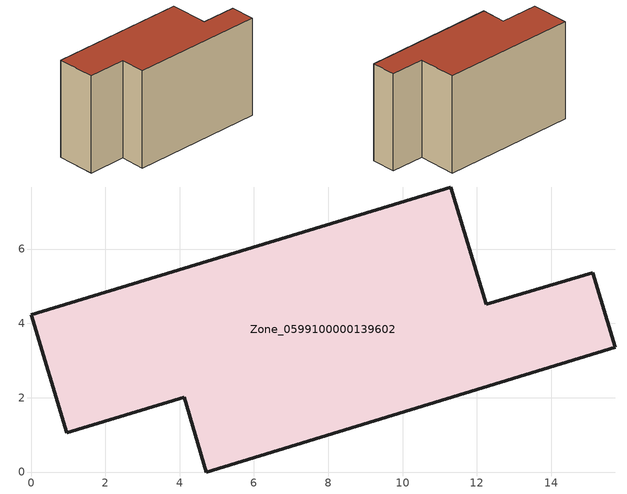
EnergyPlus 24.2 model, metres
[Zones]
Zone_0599100000139602
 floor ground (C_G): 12.25,4.51 15.12,5.37 15.73,3.36 4.72,0 4.12,2.01 0.96,1.06 0,4.23 11.3,7.67 z0
 wall outside (C_F): 11.3,7.67 0,4.23 0.96,1.06 4.12,2.01 4.72,0 15.73,3.36 15.12,5.37 12.25,4.51 11.3,7.67 z0:8.46
 roof outside (C_R): 12.25,4.51 11.3,7.67 0,4.23 0.96,1.06 4.12,2.01 4.72,0 15.73,3.36 15.12,5.37 z8.46
[BUILDING]
Pand.0599100000139602: North Axis=0; Terrain=City; Loads Convergence Tolerance Value=0.04; Temperature Convergence Tolerance Value=0.4; Solar Distribution=FullExterior; Maximum Number of Warmup Days=25; Minimum Number of Warmup Days=1
[Site:Location]
Rotterdam.The.Hague.AP_ZH_NLD Design_Conditions: Latitude=51.96; Longitude=4.45; Time Zone=1; Elevation=-4.5
[SITE:GROUNDTEMPERATURE:BUILDINGSURFACE]
18, 18, 18, 18, 18, 18, 18, 18, 18, 18, 18, 18
[MATERIAL] Thermal Absorptance=0.9; Solar Absorptance=0.7; Visible Absorptance=0.7
Name | Roughness | Thickness | Conductivity | Density | Specific Heat
G.TI.1975-1991 | MediumSmooth | 0.15 | 0.288461 | 540 | 1210
F.TI.1975-1991 | Rough | 0.3 | 0.230769 | 1920 | 840
R.TI.1975-1991 | MediumRough | 0.2 | 0.153846 | 1500 | 1000
[CONSTRUCTION]
C_G: G.TI.1975-1991
C_F: F.TI.1975-1991
C_R: R.TI.1975-1991
[ZONE]
Zone_0599100000139602: Type=1; Multiplier=1; Ceiling Height=Autocalculate; Volume=Autocalculate; Floor Area=autocalculate; Part of Total Floor Area=Yes
[ZONEINFILTRATION:DESIGNFLOWRATE]
Infil_Zone_0599100000139602: Zone or ZoneList or Space or SpaceList=Zone_0599100000139602; Schedule=AlwaysOn; Design Flow Rate Calculation Method=Flow/Area; Flow Rate per Floor Area=0.003; Constant Term Coefficient=1; Temperature Term Coefficient=0; Velocity Term Coefficient=0; Velocity Squared Term Coefficient=0
[HVACTEMPLATE:ZONE:IDEALLOADSAIRSYSTEM]
Zone_0599100000139602: Maximum Heating Supply Air Temperature=50; Minimum Cooling Supply Air Temperature=13; Maximum Heating Supply Air Humidity Ratio=0.0156; Minimum Cooling Supply Air Humidity Ratio=0.0077; Heating Limit=NoLimit; Cooling Limit=NoLimit; Dehumidification Control Type=ConstantSensibleHeatRatio; Cooling Sensible Heat Ratio=0.7; Dehumidification Setpoint=60; Humidification Control Type=None; Humidification Setpoint=30; Outdoor Air Method=None; Outdoor Air Flow Rate per Person=0.00944; Outdoor Air Flow Rate per Zone Floor Area=0; Outdoor Air Flow Rate per Zone=0; Demand Controlled Ventilation Type=None; Outdoor Air Economizer Type=NoEconomizer; Heat Recovery Type=None; Sensible Heat Recovery Effectiveness=0.7; Latent Heat Recovery Effectiveness=0.65
[ZONECONTROL:THERMOSTAT]
ThermostatControl_Zone_0599100000139602: Zone or ZoneList=Zone_0599100000139602; Control Type Schedule=DualSetpointControlType; Control 1=Thermostat_Zone_0599100000139602; Temperature Difference Between Cutout And Setpoint=0
[THERMOSTATSETPOINT:DUALSETPOINT]
Thermostat_Zone_0599100000139602: Heating Setpoint Temperature Schedule=HeatingSetpoint_Zone_0599100000139602; Cooling Setpoint Temperature Schedule=CoolingSetpoint_Zone_0599100000139602
[SCHEDULE:COMPACT]
HeatingSetpoint_Zone_0599100000139602: Through: 12/31, For: AllDays, Until: 24:00, 21
CoolingSetpoint_Zone_0599100000139602: Through: 12/31, For: AllDays, Until: 24:00, 24
DualSetpointControlType: Through: 12/31, For: AllDays, Until: 24:00, 4
AlwaysOn: Through: 12/31, For: AllDays, Until: 24:00, 1
